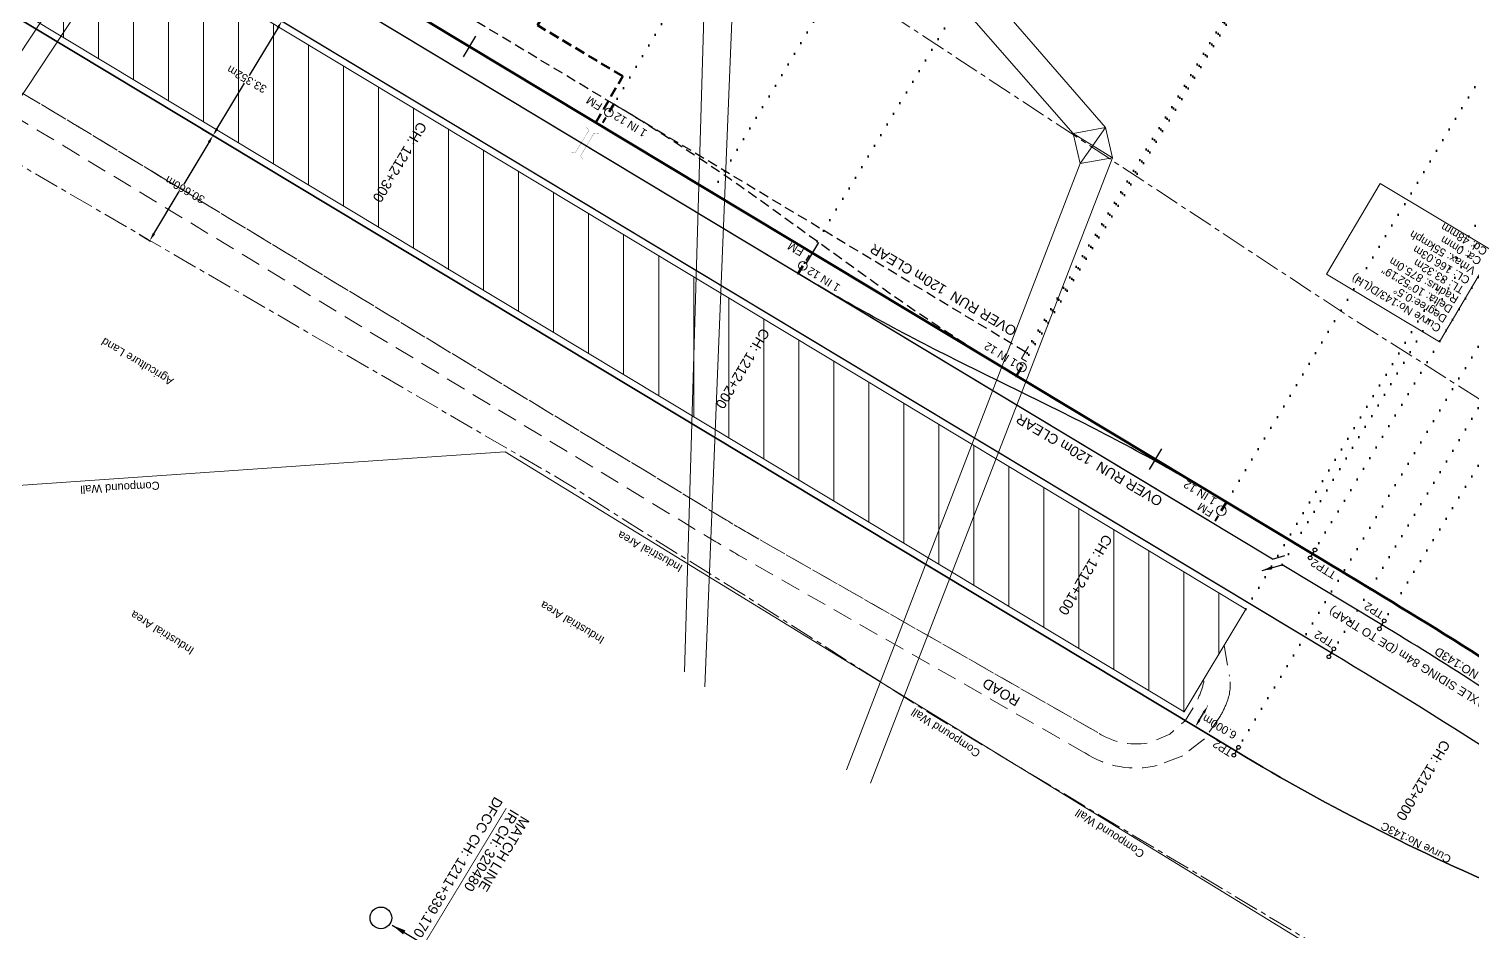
# Model space of a CAD drawing. Header units: metres. Extents: x 622835 to 629437, y 3390046 to 3394575.
# Drawn here: x 627103.9 to 627464.5, y 3391789.5 to 3392015 of the extents above; entities that cross this region are included whole.
import ezdxf
from ezdxf.enums import TextEntityAlignment as Align

# ---------------------------------------------------------------- set-up
doc = ezdxf.new("R2010")
doc.units = ezdxf.units.M
doc.header["$LTSCALE"] = 2
doc.header["$MEASUREMENT"] = 0
doc.header["$PDMODE"] = 35
doc.header["$PDSIZE"] = 5
for name, pattern in [('ACAD_ISO07W100', [3, 0, -3]), ('CENTER', [2, 1.25, -0.25, 0.25, -0.25]), ('CENTER2', [1.125, 0.75, -0.125, 0.125, -0.125]), ('DASHED', [0.75, 0.5, -0.25]), ('DASHED2', [0.375, 0.25, -0.125]), ('HIDDEN', [0.375, 0.25, -0.125]), ('PHANTOM2', [1.25, 0.625, -0.125, 0.125, -0.125, 0.125, -0.125])]:
    doc.linetypes.add(name, pattern=pattern)
doc.layers.get('Defpoints').update_dxf_attribs({"color": 5, "lineweight": 0})
for name, color, linetype, lineweight in [('Boundary Dim', 10, 'Continuous', 13), ('C-ALIG-DG-CURVE', 1, 'CENTER2', 70), ('C-ALIG-DG-LINE', 1, 'CENTER2', 70), ('C-ALIG-LABL-DG', 1, 'Continuous', 25), ('C-ALIG-LABL-DG-MARK', 1, 'Continuous', 25), ('Compound Wall', 7, 'Continuous', 13), ('DOTED LINE', 7, 'ACAD_ISO07W100', 18), ('MATCH LINE', 7, 'Continuous', 0), ('NEW MANDI GOBINDGARH PLATFORM', 1, 'Continuous', 0), ("NEW MANDI GOBINDPUR CROSSING STN. SRJ's", 10, 'Continuous', 0), ('NEW MANDI GOBINDPUR LOOP LINES', 1, 'Continuous', 0), ('Proposed Chainage', 10, 'Continuous', 0), ('Proposed Curve_Details', 10, 'Continuous', 0), ('PROPOSED DFCC TRACK', 1, 'Continuous', 0), ('PWR_LINE', 134, 'POWER', 0), ('RLY BOUNDARY', 32, 'CENTER', 0), ('Side Details', 7, 'Continuous', 13), ('Text', 7, 'Continuous', 0), ('Tower', 7, 'Continuous', 0)]:
    doc.layers.add(name, color=color, linetype=linetype, lineweight=lineweight)
for name, color, linetype in [('Dimension', 10, 'Continuous'), ('NEW KHANNA LOOP LINES', 1, 'Continuous'), ('PROPOSED ROADS', 10, 'DASHED'), ('title', 7, 'Continuous')]:
    doc.layers.add(name, color=color, linetype=linetype)
doc.styles.add('ARIAL', font='arial.ttf')
doc.styles.get("Standard").update_dxf_attribs({"font": 'arial.ttf'})
doc.styles.add('Style-Arial', font='arial.ttf')
doc.linetypes.add('POWER', pattern='A,10,-0.2,[131,ltypeshp.shx,S=0.4,R=0,X=-0.2,Y=0],-0.2,[131,ltypeshp.shx,S=0.4,R=180,X=1.2,Y=0],-1.4,[131,ltypeshp.shx,S=0.4,R=0,X=-0.2,Y=0],-0.2,[131,ltypeshp.shx,S=0.4,R=180,X=1.2,Y=0],-1.4,[131,ltypeshp.shx,S=0.4,R=0,X=-0.2,Y=0],-0.2,[131,ltypeshp.shx,S=0.4,R=180,X=1.2,Y=0],-1.2', length=14.8)
doc.dimstyles.new('ISO-25', dxfattribs={"dimtxt": 2.5, "dimasz": 2.5, "dimexe": 1.25, "dimexo": 0.625, "dimtad": 1, "dimdec": 3, "dimtxsty": 'Standard', "dimcen": 2.5, "dimadec": 0, "dimazin": 0, "dimtfac": 1, "dimtdec": 3, "dimtmove": 0, "dimatfit": 3, "dimfxl": 1, "dimarcsym": 0})
doc.dimstyles.get("Standard").update_dxf_attribs({"dimtxt": 2.5, "dimasz": 2.5, "dimexe": 0.18, "dimexo": 0.0625, "dimgap": 0.09, "dimtad": 0, "dimtih": 1, "dimtoh": 1, "dimdec": 3, "dimzin": 0, "dimdsep": 46, "dimtxsty": 'Standard', "dimcen": 0.09, "dimaunit": 1, "dimadec": 4, "dimazin": 0, "dimtfac": 1, "dimtdec": 3, "dimtofl": 0, "dimtmove": 0, "dimatfit": 3, "dimfxl": 1, "dimtolj": 1, "dimtzin": 0, "dimarcsym": 0})

# ---------------------------------------------------------------- blocks, each defined once
blk = doc.blocks.new('*D569')
at = {"layer": 'Defpoints', "color": 0, "ltscale": 2.5, "transparency": 16777216}
for p in [(627164.39, 3392018.54), (627167.12, 3392016.89), (627147.19, 3391989.96)]:
    blk.add_point(p, dxfattribs=at)
at = {"layer": 'Dimension', "color": 0, "lineweight": -2, "ltscale": 2.5, "transparency": 16777216}
for p, q in [((627164.44, 3392018.51), (627167.28, 3392016.8)), ((627166.09, 3392015.18), (627158.95, 3392003.32)), ((627150.95, 3391990.03), (627157.8, 3392001.41)), ((627147.24, 3391989.93), (627150.08, 3391988.23))]:
    blk.add_line(p, q, dxfattribs=at)
at = {"layer": 'Dimension', "color": 0, "ltscale": 2.5, "transparency": 16777216}
for points in [[(627165.81, 3392015.35), (627166.38, 3392015.01), (627167.12, 3392016.89)], [(627150.67, 3391990.2), (627151.24, 3391989.86), (627149.92, 3391988.32)]]:
    blk.add_solid(points, dxfattribs=at)
at = {"layer": 'Dimension', "color": 0, "lineweight": 0, "ltscale": 2.5, "transparency": 16777216, "insert": (627158.38, 3392002.36), "char_height": 2, "attachment_point": 5, "rotation": 150}
blk.add_mtext('\\A1;33.352m', dxfattribs=at)
blk = doc.blocks.new('*D574')
at = {"layer": 'Boundary Dim', "color": 0, "lineweight": -2, "transparency": 16777216}
for p, q in [((627148.89, 3391986.61), (627142.63, 3391976.19)), ((627147.24, 3391989.93), (627150.08, 3391988.23)), ((627135.15, 3391963.76), (627141.48, 3391974.29)), ((627131.44, 3391963.66), (627134.27, 3391961.95))]:
    blk.add_line(p, q, dxfattribs=at)
at = {"layer": 'Boundary Dim', "color": 0, "transparency": 16777216}
for points in [[(627148.61, 3391986.78), (627149.18, 3391986.43), (627149.92, 3391988.32)], [(627134.87, 3391963.93), (627135.44, 3391963.59), (627134.12, 3391962.04)]]:
    blk.add_solid(points, dxfattribs=at)
at = {"layer": 'Defpoints', "color": 0, "transparency": 16777216}
for p in [(627147.19, 3391989.96), (627149.92, 3391988.32), (627131.39, 3391963.69)]:
    blk.add_point(p, dxfattribs=at)
at = {"layer": 'Boundary Dim', "color": 0, "transparency": 16777216, "insert": (627142.9, 3391974.75), "char_height": 2, "attachment_point": 5, "rotation": 150}
blk.add_mtext('\\A1;30.660m', dxfattribs=at)
blk = doc.blocks.new('*D467')
at = {"layer": 'Boundary Dim', "color": 0, "lineweight": -2, "transparency": 16777216}
for p, q in [((627398.41, 3391845.74), (627398.31, 3391845.8)), ((627396.42, 3391842.27), (627397.44, 3391843.99)), ((627395.34, 3391840.59), (627395.24, 3391840.65))]:
    blk.add_line(p, q, dxfattribs=at)
at = {"layer": 'Boundary Dim', "color": 0, "transparency": 16777216}
for points in [[(627396.13, 3391842.44), (627396.7, 3391842.1), (627395.39, 3391840.56)], [(627397.15, 3391844.16), (627397.73, 3391843.82), (627398.46, 3391845.71)]]:
    blk.add_solid(points, dxfattribs=at)
at = {"layer": 'Defpoints', "color": 0, "transparency": 16777216}
for p in [(627398.46, 3391845.71), (627398.46, 3391845.71), (627395.39, 3391840.56)]:
    blk.add_point(p, dxfattribs=at)
at = {"layer": 'Boundary Dim', "color": 0, "transparency": 16777216, "insert": (627401.43, 3391840.55), "char_height": 2, "attachment_point": 5, "rotation": 150}
blk.add_mtext('\\A1;6.000m', dxfattribs=at)
blk = doc.blocks.new('Tick Hor')
blk.add_lwpolyline([(-0.5, 0), (0.5, 0)])
blk = doc.blocks.new('Marker-2')
blk.add_lwpolyline([(0, 1.5), (0, -1.5)])
for centre in [(0, 2.5), (0, -2.5)]:
    blk.add_circle(centre, 1)

msp = doc.modelspace()

# ---------------------------------------------------------------- hatches: boundary and pattern name
at = {"layer": 'NEW MANDI GOBINDGARH PLATFORM', "lineweight": 0}
h = msp.add_hatch(dxfattribs=at)
h.set_pattern_fill('ANSI31', color=1, scale=70, angle=45)
h.set_pattern_definition([(90, (0.027, 0.036), (-8.75, 2e-15), [])])
h.paths.add_polyline_path([(626808.3044, 3392230.9813), (626792.8303, 3392205.28), (627364.0783, 3391861.4144), (627371.6032, 3391856.884), (627377.5931, 3391853.2668), (627382.0536, 3391850.5649), (627386.4901, 3391847.8668), (627392.5076, 3391844.1886), (627407.9798, 3391869.8866), (627406.5816, 3391870.7464), (627402.1075, 3391873.4812), (627397.6194, 3391876.2107), (627393.1186, 3391878.937), (627388.5984, 3391881.6666), (627384.0798, 3391884.3899), (627379.552, 3391887.1158)])
h.paths.add_polyline_path([(627302.8404, 3391913.6665), (627300.3274, 3391911.5361), (627299.4342, 3391908.1802)], flags=16)
h.paths.add_polyline_path([(627101.0014, 3392034.279), (627027.0544, 3392076.3997), (627024.0461, 3392071.5539), (627097.993, 3392029.4332)], flags=16)

# ---------------------------------------------------------------- linework, layer by layer
at = {"layer": 'C-ALIG-DG-CURVE', "color": 1, "linetype": 'Continuous', "lineweight": 30, "flags": 128}
msp.add_lwpolyline([(627479.003, 3391797.3421, -0.03710649), (627405.5734, 3391834.4274)], format="xyb", dxfattribs=at)
at = {"layer": 'C-ALIG-DG-LINE', "color": 1, "linetype": 'Continuous', "lineweight": -3, "flags": 128}
for points in [[(627424.6759, 3391883.7526), (625313.4532, 3393154.6032)], [(627414.6633, 3391882.4741), (627417.7035, 3391883.3532)], [(627441.6202, 3391865.4344), (627442.3385, 3391866.6277)]]:
    msp.add_lwpolyline(points, dxfattribs=at)
at = {"layer": 'C-ALIG-DG-LINE', "color": 1, "linetype": 'Continuous', "lineweight": 30, "flags": 128}
for points in [[(627414.6633, 3391882.4741), (626250.6372, 3392583.1655)], [(627405.5734, 3391834.4274), (626672.6298, 3392275.6266)], [(627429.3589, 3391859.038), (626872.8903, 3392194.0071)], [(627298.8679, 3391958.4152), (627298.0603, 3391957.07)], [(627441.9793, 3391866.031), (627417.0667, 3391881.0273)]]:
    msp.add_lwpolyline(points, dxfattribs=at)
at = {"layer": 'C-ALIG-DG-LINE', "color": 1, "linetype": 'Continuous', "lineweight": -3, "flags": 128}
msp.add_lwpolyline([(627403.1591, 3391896.6941, 0.02078913), (627362.6808, 3391918.8224), (627336.5992, 3391931.7027, -0.02078909), (627296.121, 3391953.831)], format="xyb", dxfattribs=at)
at = {"layer": 'C-ALIG-DG-LINE', "color": 1, "linetype": 'Continuous', "lineweight": 50, "flags": 128}
msp.add_lwpolyline([(627466.4965, 3391858.1576), (627464.3133, 3391859.5336), (627462.1272, 3391860.905), (627459.9384, 3391862.272), (627457.7469, 3391863.6348), (627455.553, 3391864.9937), (627453.3569, 3391866.3489), (627451.1586, 3391867.7008), (627448.9585, 3391869.0495), (627446.7565, 3391870.3953), (627444.553, 3391871.7385), (627442.3481, 3391873.0794), (627440.1418, 3391874.4181), (627437.9345, 3391875.755), (627435.7262, 3391877.0904), (627433.5171, 3391878.4244), (627431.3073, 3391879.7574), (627429.0971, 3391881.0896), (627426.8866, 3391882.4212), (627424.6759, 3391883.7526)], dxfattribs=at)
at = {"layer": 'C-ALIG-DG-LINE', "color": 1, "linetype": 'Continuous', "lineweight": -3}
for centre in [(627442.578, 3391867.0255), (627441.3807, 3391865.0366)]:
    msp.add_circle(centre, 0.4643, dxfattribs=at)
at = {"layer": 'C-ALIG-DG-LINE', "color": 1, "linetype": 'Continuous', "lineweight": 30}
msp.add_arc((626990.4312, 3391116.4837), 875.0525, 55.3378234, 58.9341459, dxfattribs=at)
at = {"layer": 'Compound Wall', "lineweight": 20, "flags": 128}
msp.add_lwpolyline([(626999.4245, 3391862.5803), (627026.8003, 3391895.5728), (627074.8749, 3391899.0058), (627183.7811, 3391906.5986), (627222.9648, 3391909.2736), (627424.9352, 3391785.3705)], dxfattribs=at)
at = {"layer": 'Compound Wall', "lineweight": 13, "flags": 128}
msp.add_lwpolyline([(626999.4245, 3391862.5803), (627026.8003, 3391895.5728), (627074.8749, 3391899.0058), (627183.7811, 3391906.5986), (627222.9648, 3391909.2736), (627424.9352, 3391785.3705)], dxfattribs=at)
at = {"layer": 'DOTED LINE', "color": 5, "linetype": 'ACAD_ISO07W100', "lineweight": 50, "ltscale": 0.5}
for p, q in [((627247.7014, 3391992.1627), (627314.4858, 3392103.8557)), ((627350.6225, 3391928.2012), (627418.5402, 3392041.7894)), ((627352.8953, 3391934.2456), (627417.478, 3392042.2565))]:
    msp.add_line(p, q, dxfattribs=at)
at = {"layer": 'DOTED LINE', "color": 1, "linetype": 'ACAD_ISO07W100', "lineweight": 50, "ltscale": 0.5}
for p, q in [((627274.5342, 3391974.1205), (627342.0038, 3392086.9594)), ((627296.123, 3391953.83), (627367.035, 3392072.4262)), ((627403.144, 3391896.669), (627471.0617, 3392010.2572)), ((627408.0252, 3391869.9762), (627486.3917, 3392001.0395)), ((627417.0663, 3391881.0267), (627489.5211, 3392001.3925)), ((627424.6711, 3391883.7448), (627492.5888, 3391997.3331)), ((627405.5734, 3391834.4274), (627500.2423, 3391992.7555)), ((627429.49, 3391858.9591), (627507.0545, 3391988.6811))]:
    msp.add_line(p, q, dxfattribs=at)
at = {"layer": 'DOTED LINE', "linetype": 'ACAD_ISO07W100', "lineweight": 50, "ltscale": 0.5}
msp.add_line((627441.9735, 3391866.0236), (627513.8656, 3391984.6078), dxfattribs=at)
at = {"layer": 'DOTED LINE', "color": 1, "linetype": 'DASHED2', "lineweight": 50, "ltscale": 5}
msp.add_lwpolyline([(627245.615, 3391991.5285), (627252.3155, 3392003.1383), (627231.0234, 3392015.8544), (627231.0234, 3392015.8544), (627293.3562, 3392120.1023), (627246.5899, 3392041.8883)], dxfattribs=at)
at = {"layer": 'DOTED LINE', "color": 1, "linetype": 'ACAD_ISO07W100', "lineweight": 50, "ltscale": 0.5}
msp.add_lwpolyline([(627350.1728, 3391928.5895), (627413.8821, 3392035.1396)], dxfattribs=at)
at = {"layer": 'MATCH LINE', "linetype": 'PHANTOM2', "ltscale": 15, "const_width": 0.2}
msp.add_lwpolyline([(627223.2057, 3391820.2187), (627194.5746, 3391772.8648)], dxfattribs=at)
at = {"layer": 'NEW MANDI GOBINDGARH PLATFORM', "color": 1, "linetype": 'Continuous', "lineweight": 0}
msp.add_lwpolyline([(626792.8303, 3392205.28), (626808.3044, 3392230.9813), (627408.0252, 3391869.9762), (627392.5534, 3391844.2737), (626792.8326, 3392205.2787)], dxfattribs=at)
at = {"layer": "NEW MANDI GOBINDPUR CROSSING STN. SRJ's", "color": 5, "linetype": 'Continuous', "lineweight": 50, "flags": 128}
for points in [[(627248.9268, 3391994.2038), (627250.0849, 3391996.1328)], [(627351.9612, 3391930.4309), (627350.6744, 3391928.2875)]]:
    msp.add_lwpolyline(points, dxfattribs=at)
at = {"layer": "NEW MANDI GOBINDPUR CROSSING STN. SRJ's", "color": 5, "linetype": 'Continuous', "lineweight": 50, "const_width": 0.5, "flags": 128}
msp.add_lwpolyline([(627248.1051, 3391992.8353), (627247.2976, 3391991.4901)], dxfattribs=at)
at = {"layer": "NEW MANDI GOBINDPUR CROSSING STN. SRJ's", "linetype": 'Continuous', "lineweight": 50, "flags": 128}
for points in [[(627297.2811, 3391955.759), (627296.123, 3391953.83)], [(627401.8723, 3391894.5507), (627403.1591, 3391896.6941)]]:
    msp.add_lwpolyline(points, dxfattribs=at)
at = {"layer": "NEW MANDI GOBINDPUR CROSSING STN. SRJ's", "color": 1, "linetype": 'Continuous', "lineweight": 50, "const_width": 0.5, "flags": 128}
msp.add_lwpolyline([(627401.1139, 3391893.2958), (627400.3064, 3391891.9507)], dxfattribs=at)
at = {"layer": "NEW MANDI GOBINDPUR CROSSING STN. SRJ's", "color": 5, "linetype": 'Continuous', "lineweight": 13}
for centre, radius in [((627248.8599, 3391994.0923), 1.08), ((627351.9612, 3391930.4309), 1.2)]:
    msp.add_circle(centre, radius, dxfattribs=at)
at = {"layer": "NEW MANDI GOBINDPUR CROSSING STN. SRJ's", "linetype": 'Continuous', "lineweight": 13}
for centre, radius in [((627297.2811, 3391955.759), 1.08), ((627401.8723, 3391894.5507), 1.2)]:
    msp.add_circle(centre, radius, dxfattribs=at)
at = {"layer": 'NEW MANDI GOBINDPUR LOOP LINES', "linetype": 'Continuous', "lineweight": 25, "flags": 128}
msp.add_lwpolyline([(627398.9334, 3391891.9428), (626250.6371, 3392583.1655)], dxfattribs=at)
at = {"layer": 'NEW MANDI GOBINDPUR LOOP LINES', "color": 5, "linetype": 'HIDDEN', "lineweight": 30, "ltscale": 5, "flags": 128}
msp.add_lwpolyline([(627352.8953, 3391934.2456), (626471.7247, 3392464.6707)], dxfattribs=at)
at = {"layer": 'NEW MANDI GOBINDPUR LOOP LINES', "color": 1, "linetype": 'Continuous', "lineweight": 25}
msp.add_lwpolyline([(626672.6298, 3392275.6266), (627405.5734, 3391834.4274, 0.0371065), (627479.003, 3391797.3421), (627497.9237, 3391789.4871)], format="xyb", dxfattribs=at)
at = {"layer": 'NEW MANDI GOBINDPUR LOOP LINES', "color": 1, "linetype": 'Continuous', "lineweight": 30}
msp.add_lwpolyline([(627517.6657, 3391802.2147, 0.01498285), (627429.49, 3391858.9591), (626872.8903, 3392194.0071)], format="xyb", dxfattribs=at)
at = {"layer": 'NEW MANDI GOBINDPUR LOOP LINES', "color": 5, "linetype": 'HIDDEN', "lineweight": 30, "ltscale": 5, "flags": 128}
msp.add_lwpolyline([(627350.6743, 3391928.2875, -0.02078913), (627312.1736, 3391953.701), (627288.5837, 3391970.7207, 0.02078909), (627250.083, 3391996.1341)], format="xyb", dxfattribs=at)
at = {"layer": 'NEW MANDI GOBINDPUR LOOP LINES', "color": 5, "linetype": 'DASHED', "lineweight": 20, "ltscale": 5, "flags": 128}
msp.add_lwpolyline([(627353.1899, 3391931.8223), (627351.9039, 3391932.5944), (627353.8866, 3391935.8969), (627355.1727, 3391935.1248)], dxfattribs=at)
at = {"layer": 'Proposed Curve_Details', "color": 1}
msp.add_lwpolyline([(627456.3719, 3391936.7626), (627428.1141, 3391953.6588), (627441.5461, 3391976.314), (627469.804, 3391959.4178)], close=True, dxfattribs=at)
at = {"layer": 'PROPOSED DFCC TRACK', "color": 1, "linetype": 'Continuous', "lineweight": 50}
msp.add_line((627424.6711, 3391883.7448), (625313.456, 3393154.6014), dxfattribs=at)
at = {"layer": 'PROPOSED DFCC TRACK', "linetype": 'Continuous', "lineweight": 20, "flags": 128}
for points in [[(627087.8181, 3391989.6054), (627088.8924, 3391989.5602), (627156.439, 3392091.7891), (627155.8408, 3392093.3823)], [(627094.588, 3391985.3134), (627094.1251, 3391986.284), (627161.6716, 3392088.5129), (627163.3718, 3392088.5874)]]:
    msp.add_lwpolyline(points, dxfattribs=at)
at = {"layer": 'PROPOSED DFCC TRACK', "linetype": 'Continuous', "const_width": 0.05, "flags": 128}
for points in [[(627240.4579, 3391983.9976), (627243.8711, 3391989.6492), (627243.1555, 3391990.4505)], [(627243.8711, 3391989.6492), (627240.4579, 3391983.9976), (627239.3333, 3391984.1149)], [(627245.1615, 3391988.9106), (627241.7308, 3391983.2298), (627242.366, 3391982.2944)], [(627241.8327, 3391983.3989), (627245.1615, 3391988.9106), (627246.2862, 3391988.7938)]]:
    msp.add_lwpolyline(points, dxfattribs=at)
at = {"layer": 'PROPOSED ROADS', "color": 1, "linetype": 'DASHED', "lineweight": 13, "ltscale": 5, "flags": 128}
for points in [[(627370.9841, 3391839.1186), (627284.7512, 3391888.3459, -0.0067555), (627277.8361, 3391892.4183), (627117.0867, 3391990.0353, 0.00167512), (627115.3478, 3391991.0833), (626718.0803, 3392228.7), (626602.6727, 3392296.2279, 0.11029254), (626591.049, 3392299.9476), (626576.0977, 3392301.2971, 0.01624119), (626575.2548, 3392301.3456), (626565.2773, 3392301.5957, -0.1304043), (626554.4469, 3392304.7617), (626353.9288, 3392425.9819, -0.10489044), (626347.2657, 3392432.2237), (626331.1011, 3392455.4003, 0.10547854), (626320.7359, 3392465.0874), (625860.5394, 3392741.8323)], [(627368.0095, 3391833.9079), (627281.7766, 3391883.1352, -0.0067555), (627274.7218, 3391887.2899), (627113.9724, 3391984.9068, 0.00167512), (627112.268, 3391985.9341), (626715.0253, 3392223.5359), (626599.6425, 3392291.0493, 0.11029254), (626590.5097, 3392293.9719), (626575.5584, 3392295.3214, 0.01624119), (626575.1045, 3392295.3475), (626565.127, 3392295.5976, -0.1304043), (626551.3428, 3392299.6271), (626350.8247, 3392420.8473, -0.10489044), (626342.3445, 3392428.7913), (626326.1798, 3392451.9679, 0.10547854), (626317.6438, 3392459.9456), (625857.4473, 3392736.6904)], [(627397.2638, 3391852.0988), (627397.5118, 3391851.9116, -0.06070787), (627396.2642, 3391848.1195), (627395.4264, 3391846.2136), (627392.8033, 3391842.0167), (627389.027, 3391838.7492), (627384.4153, 3391836.7208, -0.20661429), (627371.139, 3391839.0238), (627284.7512, 3391888.3459, -0.0067555), (627277.8361, 3391892.4183), (627117.0867, 3391990.0353, 0.00167512), (627115.3478, 3391991.0833), (626720.6775, 3392227.1465)]]:
    msp.add_lwpolyline(points, format="xyb", dxfattribs=at)
at = {"layer": 'PROPOSED ROADS', "color": 1, "linetype": 'DASHED', "lineweight": 13, "ltscale": 5}
msp.add_lwpolyline([(627402.5562, 3391860.8908), (627403.9144, 3391853.1727, -0.13412079), (627403.3306, 3391846.8756, -0.03551943), (627401.6681, 3391843.2819), (627397.6851, 3391837.5791), (627392.2349, 3391833.3287), (627385.8166, 3391830.8868, -0.20661429), (627367.8546, 3391834.0026)], format="xyb", dxfattribs=at)
at = {"layer": 'PWR_LINE', "color": 18, "true_color": 0x000000, "flags": 128}
for points in [[(627267.7652, 3391854.3203), (627273.716, 3392057.645), (627271.02, 3392065.188), (627169.3128, 3392159.8232)], [(627272.8422, 3391850.5588), (627281.2952, 3392060.285), (627278.656, 3392067.862), (627171.8761, 3392161.1073)], [(627314.1814, 3391826.4439), (627374.6415, 3391982.7712), (627372.9286, 3391990.3423), (627245.7385, 3392136.904)], [(627308.2503, 3391829.771), (627366.6114, 3391981.2815), (627364.8111, 3391988.8306), (627239.1911, 3392132.3415)]]:
    msp.add_lwpolyline(points, dxfattribs=at)
at = {"layer": 'RLY BOUNDARY', "lineweight": 20, "ltscale": 2.5, "flags": 128}
for points in [[(627892.3746, 3391590.8464), (627853.8026, 3391614.8633), (627807.8709, 3391643.3648), (627763.2098, 3391671.1424), (627729.391, 3391692.3162), (627635.8822, 3391750.6784), (627660.1446, 3391809.2203), (627519.5568, 3391891.152), (627476.8389, 3391915.865), (627434.3844, 3391942.69), (627307.5279, 3392026.3119), (627306.7829, 3392026.5061), (627267.353, 3392052.7992), (627223.9736, 3392078.9893), (627097.3461, 3392148.2433), (627064.2509, 3392171.6214), (627020.7361, 3392194.4307), (626980.8782, 3392219.8528), (626937.972, 3392245.713), (626894.59, 3392272.359), (626851.325, 3392298.078), (626765.656, 3392350.035), (626720.72, 3392377.008), (626678.274, 3392402.82), (626638.354, 3392427.704), (626595.176, 3392453.388), (626546.2585, 3392482.4138), (626502.9741, 3392507.8519), (626457.1589, 3392535.47), (626370.2027, 3392585.4762), (626329.4837, 3392607.8197), (626276.63, 3392641.1068), (626248.5163, 3392659.2277), (626219.5479, 3392680.9715), (626152.643, 3392718.511), (626109.5867, 3392744.8943), (626057.9239, 3392775.41), (626021.0374, 3392796.8242), (625904.8086, 3392858.5418), (625861.3055, 3392884.0038), (625818.1177, 3392909.4437), (625699.839, 3392978.326), (625656.064, 3393004.068), (625614.356, 3393028.385), (625543.556, 3393070.031), (625500.6769, 3393095.2405), (625461.769, 3393118.43), (625418.978, 3393143.909), (625375.919, 3393169.091), (625289.4128, 3393220.1398), (625283.3377, 3393209.9857), (625180.1642, 3393272.0512), (624950.6342, 3393412.922), (624924.3694, 3393369.1236), (624924.3694, 3393369.1236)], [(626601.0452, 3392284.4117), (626613.177, 3392277.016), (626620.964, 3392272.959), (626631.566, 3392266.297), (626642.764, 3392259.166), (626711.083, 3392218.043), (626719.636, 3392212.88), (626751.0435, 3392194.019), (626766.8228, 3392184.448), (626800.6211, 3392164.013), (626838.0697, 3392141.392), (626854.9532, 3392131.211), (626884.5504, 3392113.274), (626893.3155, 3392108.116), (626930.5352, 3392084.832), (626988.2507, 3392050.724), (626998.2247, 3392045.157), (627040.8441, 3392019.027), (627061.8286, 3392006.0663), (627087.9181, 3391989.9319), (627095.7554, 3391984.4764), (627133.5789, 3391962.4101), (627237.7009, 3391901.805), (627263.6212, 3391885.3014), (627280.8531, 3391874.6015), (627302.5158, 3391860.83), (627329.1099, 3391843.8532), (627462.7512, 3391763.7379)]]:
    msp.add_lwpolyline(points, dxfattribs=at)
at = {"layer": 'title', "color": 7}
msp.add_circle((627191.8825, 3391792.7909), 2.7044, dxfattribs=at)
at = {"layer": 'Tower', "flags": 128}
for points in [[(627366.6114, 3391981.2815), (627372.9329, 3391990.3373)], [(627374.6415, 3391982.7712), (627364.8111, 3391988.8306)]]:
    msp.add_lwpolyline(points, dxfattribs=at)
at = {"layer": 'Tower'}
msp.add_3dface([(627366.6114, 3391981.2815), (627374.6415, 3391982.7712), (627372.9329, 3391990.3373), (627364.8111, 3391988.8306)], dxfattribs=at)

# ---------------------------------------------------------------- block references
at = {"layer": 'C-ALIG-LABL-DG', "color": 1, "linetype": 'Continuous', "lineweight": 25, "xscale": 6, "yscale": 6, "zscale": 6, "rotation": 238.9541622295999}
for p in [(627214.0035, 3392010.5669), (627385.3545, 3391907.4221)]:
    msp.add_blockref('Tick Hor', p, dxfattribs=at)
at = {"layer": 'C-ALIG-LABL-DG', "color": 1, "linetype": 'Continuous', "lineweight": 20, "xscale": 6, "yscale": 6, "zscale": 6, "rotation": 238.9541622295999}
msp.add_blockref('Tick Hor', (627299.679, 3391958.9945), dxfattribs=at)
at = {"layer": 'C-ALIG-LABL-DG-MARK', "color": 1, "linetype": 'Continuous', "lineweight": 25}
for p, xscale, yscale, zscale, rotation in [((627424.6759, 3391883.7526), 0.464285714285724, 0.464285714285724, 0.464285714285724, 148.9424403128025), ((627429.3589, 3391859.038), 0.464285714285724, 0.464285714285724, 0.464285714285724, 148.9539488335616), ((627405.5734, 3391834.4274), 0.4642857142857235, 0.4642857142857235, 0.4642857142857235, 148.9539488780794)]:
    msp.add_blockref('Marker-2', p, dxfattribs=dict(at, xscale=xscale, yscale=yscale, zscale=zscale, rotation=rotation))

# ---------------------------------------------------------------- texts
at = {"layer": 'C-ALIG-DG-LINE', "color": 1, "linetype": 'Continuous', "lineweight": 30, "insert": (627297.2238, 3391958.8673), "char_height": 2, "attachment_point": 4, "rotation": 149.123596, "line_spacing_factor": 0.60036, "style": 'ARIAL'}
msp.add_mtext('FM', dxfattribs=at)
at = {"layer": 'C-ALIG-DG-LINE', "color": 1, "linetype": 'Continuous', "lineweight": -3, "char_height": 2.1, "width": 78.409921, "attachment_point": 4, "rotation": 148.287168, "line_spacing_factor": 0.60036, "style": 'Style-Arial'}
for s, insert in [('\\pxi-3,l4,t4;DFC HOT AXLE SIDING 84m (DE TO TRAP) ', (627481.3007, 3391837.8531)), ('\\pxi-3,l4,t4;CURVE NO:143D ', (627477.0666, 3391846.338))]:
    msp.add_mtext(s, dxfattribs=dict(at, insert=insert))
at = {"layer": 'C-ALIG-LABL-DG', "color": 1, "lineweight": 25, "style": 'ARIAL'}
for s, rotation, p in [('CH: 1212+300', 238.954162, (627201.3574, 3391991.9803)), ('CH: 1212+200', 238.954162, (627287.0321, 3391940.4084)), ('CH: 1212+100', 239.123596, (627372.6488, 3391888.867)), ('CH: 1212+000', 239.123596, (627457.0671, 3391837.5065))]:
    msp.add_text(s, height=2.5, rotation=rotation, dxfattribs=at).set_placement(p)
at = {"layer": 'MATCH LINE', "linetype": 'Continuous'}
for s, p in [('IR CH: 320480 ', (627224.3674, 3391820.173)), ('MATCH LINE', (627226.9858, 3391818.4915))]:
    msp.add_text(s, height=2.5, rotation=239.034667, dxfattribs=at).set_placement(p)
at = {"layer": 'NEW KHANNA LOOP LINES', "color": 5, "linetype": 'Continuous', "lineweight": 20, "insert": (627352.5059, 3391937.8356), "char_height": 2.5, "width": 47.882143, "attachment_point": 4, "rotation": 149.405887, "line_spacing_factor": 0.60036, "style": 'Style-Arial'}
msp.add_mtext('\\pxi-3,l4,t4;OVER RUN  120m CLEAR ', dxfattribs=at)
at = {"layer": 'NEW KHANNA LOOP LINES', "linetype": 'Continuous', "lineweight": 20, "insert": (627388.9916, 3391895.2958), "char_height": 2.5, "width": 45.194846, "attachment_point": 4, "rotation": 149.405887, "line_spacing_factor": 0.60036, "style": 'Style-Arial'}
msp.add_mtext('\\pxi-3,l4,t4;OVER RUN  120m CLEAR  ', dxfattribs=at)
at = {"layer": "NEW MANDI GOBINDPUR CROSSING STN. SRJ's", "color": 5, "linetype": 'Continuous', "lineweight": 13, "char_height": 2, "attachment_point": 4, "rotation": 148, "line_spacing_factor": 0.60036, "style": 'ARIAL'}
for s, insert in [('FM', (627246.8789, 3391995.2832)), ('1 IN 12', (627258.0362, 3391988.6079)), ('1 IN 12', (627350.554, 3391931.1872))]:
    msp.add_mtext(s, dxfattribs=dict(at, insert=insert))
at = {"layer": "NEW MANDI GOBINDPUR CROSSING STN. SRJ's", "linetype": 'Continuous', "lineweight": 13, "char_height": 2, "attachment_point": 4, "rotation": 148, "line_spacing_factor": 0.60036, "style": 'ARIAL'}
for insert in [(627306.3362, 3391949.984), (627400.3804, 3391896.6446)]:
    msp.add_mtext('1 IN 12', dxfattribs=dict(at, insert=insert))
at = {"layer": "NEW MANDI GOBINDPUR CROSSING STN. SRJ's", "color": 1, "linetype": 'Continuous', "lineweight": 13, "char_height": 2, "attachment_point": 4, "rotation": 148, "line_spacing_factor": 0.60036, "style": 'ARIAL'}
for s, insert in [('FM', (627399.5936, 3391893.6945)), ('TP2', (627442.2157, 3391868.2372)), ('TP2', (627429.7264, 3391861.1652)), ('TP2', (627404.3641, 3391833.8464))]:
    msp.add_mtext(s, dxfattribs=dict(at, insert=insert))
at = {"layer": "NEW MANDI GOBINDPUR CROSSING STN. SRJ's", "color": 10, "linetype": 'Continuous', "lineweight": 13, "insert": (627430.2863, 3391878.1769), "char_height": 2, "attachment_point": 4, "rotation": 148, "line_spacing_factor": 0.60036, "style": 'ARIAL'}
msp.add_mtext('TTP2', dxfattribs=at)
at = {"layer": 'NEW MANDI GOBINDPUR LOOP LINES', "color": 1, "linetype": 'Continuous', "lineweight": 13, "style": 'Style-Arial'}
msp.add_text('ROAD', height=2.5, rotation=149.156005, dxfattribs=at).set_placement((627342.5238, 3391851.7791), align=Align.MIDDLE_RIGHT)
at = {"layer": 'Proposed Chainage', "lineweight": 0, "insert": (627200.8693, 3391788.2158), "char_height": 2.5, "attachment_point": 6, "rotation": 239.216686, "line_spacing_factor": 0.6, "style": 'Style-Arial'}
msp.add_mtext(' DFCC CH: 1211+339.170', dxfattribs=at)
at = {"layer": 'Proposed Curve_Details', "color": 1, "lineweight": 9, "style": 'Style-Arial'}
msp.add_text('Curve No:143C', height=2, rotation=152.924852, dxfattribs=at).set_placement((627459.5343, 3391808.0891))
at = {"layer": 'Proposed Curve_Details', "color": 1, "lineweight": 0, "insert": (627468.5709, 3391959.9269), "char_height": 2, "attachment_point": 7, "rotation": 149, "line_spacing_factor": 0.84, "style": 'Style-Arial'}
msp.add_mtext('Curve No:143/D(LH)\\PDegree:0.5%%D\\PDelta: 10%%D52\'19"\\PRadius: 875.0m\\PTL: 83.32m\\PCL: 166.03m\\PVmax: 55kmph\\PCa: 0mm\\PCd: 48mm', dxfattribs=at)
at = {"layer": 'Side Details', "color": 0}
for s, p in [('Agriculture Land', (627140.2405, 3391927.4158)), ('Industrial Area', (627247.917, 3391862.8022))]:
    msp.add_text(s, height=2, rotation=149, dxfattribs=at).set_placement(p)
at = {"layer": 'Text', "style": 'ARIAL'}
for rotation, p in [(182.951579, (627136.5575, 3391901.8435)), (146.816203, (627382.8743, 3391809.2908))]:
    msp.add_text('Compound Wall', height=2, rotation=rotation, dxfattribs=at).set_placement(p)
at = {"layer": 'Text'}
for s, rotation, p in [('Compound Wall', 182.951579, (627136.5575, 3391901.8435)), ('Industrial Area', 150.86958, (627267.4556, 3391880.8097)), ('Industrial Area', 147.91144, (627145.384, 3391860.1081)), ('Compound Wall', 146.816203, (627341.8715, 3391834.4448))]:
    msp.add_text(s, height=2, rotation=rotation, dxfattribs=at).set_placement(p)

# ---------------------------------------------------------------- dimensions: what is measured, and where the dimension line sits
at = {"layer": 'Boundary Dim', "color": 1}
for base, p1, p2, angle, picture, middle in [((627149.9224, 3391988.3193), (627131.3878, 3391963.6884), (627147.1895, 3391989.9629), 58.976935, '*D574', (627142.8961, 3391974.7537)), ((627398.4631, 3391845.7103), (627395.3927, 3391840.5558), (627398.4631, 3391845.7103), 59.21932, '*D467', (627401.4334, 3391840.5533))]:
    dim = msp.add_linear_dim(base=base, p1=p1, p2=p2, angle=angle, dimstyle='Standard', override={"dimtxt": 2, "dimasz": 2, "dimdsep": 0, "dimpost": 'm', "dimtmove": 2}, dxfattribs=at)
    dim.commit()
    dim.dimension.update_dxf_attribs({"geometry": picture, "text_midpoint": middle, "dimtype": 129, "text_rotation": 150})
at = {"layer": 'Dimension', "lineweight": 0, "ltscale": 2.5}
dim = msp.add_linear_dim(base=(627167.1223, 3392016.8927), p1=(627147.1895, 3391989.9629), p2=(627164.39, 3392018.5374), angle=58.953949, dimstyle='Standard', override={"dimtxt": 2, "dimasz": 2, "dimpost": 'm'}, dxfattribs=at)
dim.commit()
dim.dimension.update_dxf_attribs({"geometry": '*D569', "text_midpoint": (627158.3759, 3392002.3627), "dimtype": 129, "text_rotation": 150})

# ---------------------------------------------------------------- leaders
at = {"layer": 'C-ALIG-DG-LINE', "color": 1, "linetype": 'Continuous', "lineweight": -3}
msp.add_leader([(627412.0649, 3391879.589), (627417.0663, 3391881.0267)], dimstyle='Standard', dxfattribs=at)
at = {"layer": 'title', "color": 7}
msp.add_leader([(627194.7041, 3391790.9625), (627202.5799, 3391786.2533)], dimstyle='ISO-25', override={"dimasz": 3.5, "dimgap": 0.625, "dimtad": 0}, dxfattribs=at)

doc.saveas('drawing.dxf')
